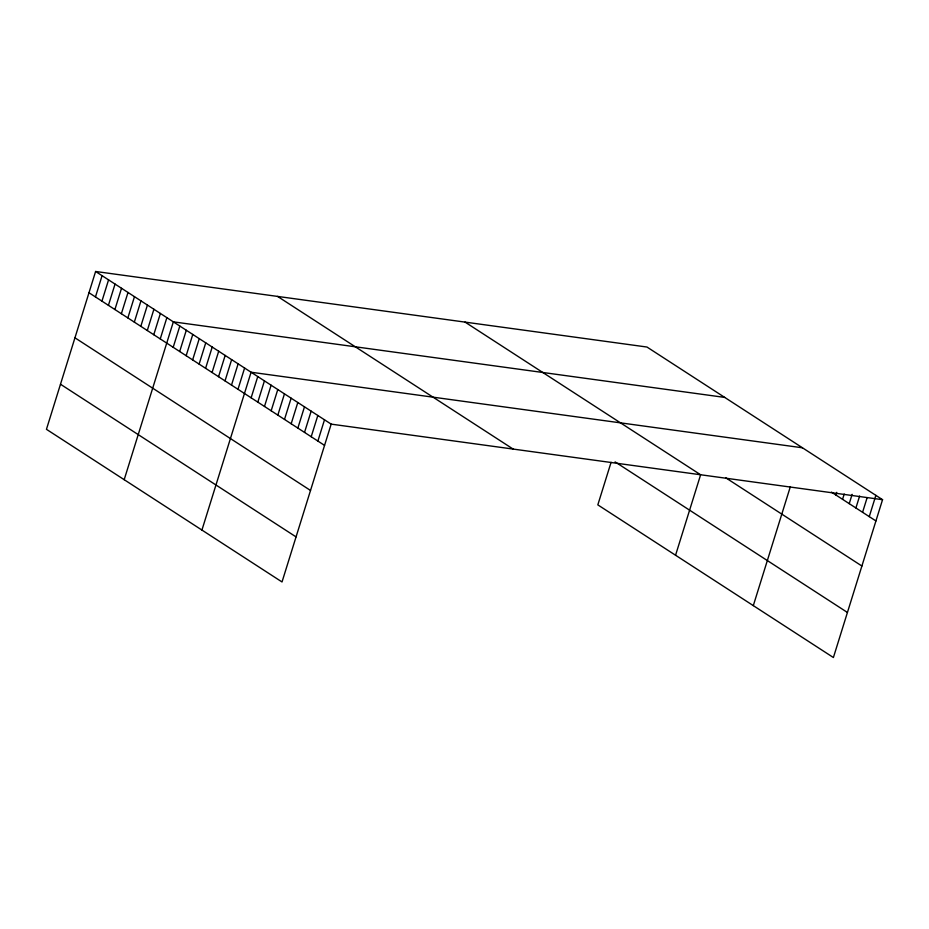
<?xml version="1.0" encoding="UTF-8"?>
<svg xmlns="http://www.w3.org/2000/svg" width="929" height="929" viewBox="0 0 929 929"><rect width="100%" height="100%" fill="white"/><g stroke="black" fill="none" stroke-linecap="round" stroke-linejoin="round"><path stroke-width="1.39" d="M95.606 271.477L46.45 429.314L282.021 581.96L331.177 424.135L95.606 271.477L646.979 347.04L882.55 499.686L833.394 657.523L597.823 504.865L611.085 462.305M95.466 296.932L102.085 275.669M101.946 301.135L108.565 279.873M108.426 305.327L115.045 284.065M114.906 309.531L121.525 288.269M121.374 313.723L128.005 292.461M127.854 317.927L134.473 296.665M134.333 322.119L140.953 300.857M140.813 326.323L147.432 305.06M147.293 330.515L153.912 309.252M153.773 334.719L160.392 313.456M160.252 338.911L166.872 317.648M124.184 479.689L173.351 321.852L724.725 397.415M173.2 347.307L179.82 326.044M179.68 351.51L186.299 330.248M186.16 355.702L192.779 334.44M192.64 359.906L199.259 338.644M199.12 364.098L205.739 342.836M205.599 368.302L212.218 347.04M212.067 372.494L218.698 351.232M218.547 376.698L225.166 355.435M225.027 380.89L231.646 359.628M231.507 385.094L238.126 363.831M237.987 389.286L244.606 368.023M201.93 530.064L251.085 372.227L802.459 447.79M251.132 397.809L257.763 376.547M257.809 402.141L264.428 380.878M264.486 406.461L271.105 385.198M271.163 410.792L277.783 389.53M277.829 415.112L284.46 393.85M284.506 419.432L291.125 398.181M291.183 423.763L297.803 402.501M297.861 428.083L304.48 406.832M304.526 432.415L311.157 411.152M311.203 436.735L317.823 415.484M317.881 441.066L324.5 419.803M675.557 555.252L700.443 475.346M753.303 605.627L790.382 486.575M835.879 494.994L836.715 492.347M842.557 499.326L844.217 494.007M849.234 503.646L852.125 494.344M855.911 507.977L859.627 496.016M862.576 512.297L867.129 497.689M869.254 516.629L875.873 495.366M331.177 424.135L882.55 499.686M831.432 492.115L875.931 520.948M725.654 477.738L861.891 566.016M465.034 322.096L700.594 474.754M615.103 461.899L847.422 612.455M277.562 296.409L513.133 449.067M88.987 292.74L324.558 445.386M74.947 337.808L310.518 490.454M60.49 384.234L296.049 536.892"/></g></svg>
